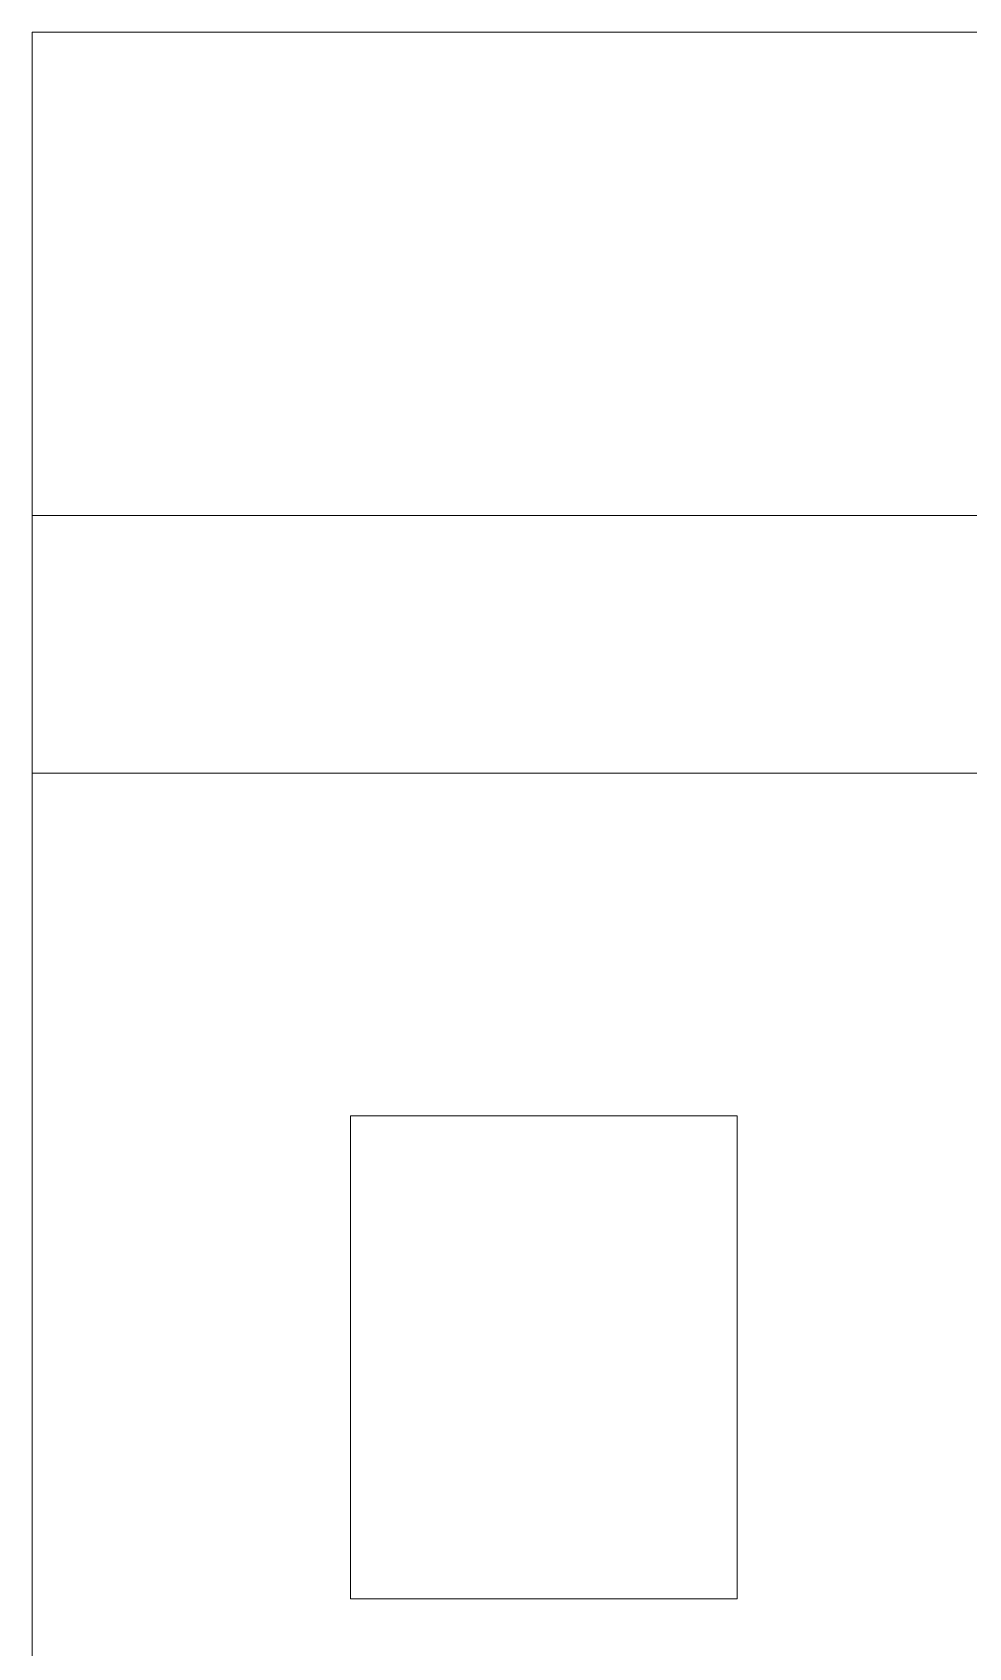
# Model space of a CAD drawing. Header units: millimetres. Extents: x 36 to 196, y -66 to 29.
# Drawn here: x 36 to 65.1, y -21.2 to 29 of the extents above; entities that cross this region are included whole.
import ezdxf

# ---------------------------------------------------------------- set-up
doc = ezdxf.new("R2010")
doc.units = ezdxf.units.MM
doc.header["$LTSCALE"] = 20
doc.layers.add('Ontwerplaag-1', color=7, linetype='Continuous')

msp = doc.modelspace()

# ---------------------------------------------------------------- linework, layer by layer
at = {"layer": 'Ontwerplaag-1', "color": 7, "linetype": 'Continuous', "lineweight": 5, "transparency": 33554687}
for p, q in [((36, 29), (196, 29)), ((36, 29), (36, -61)), ((196, 14), (36, 14)), ((36, 14), (36, 6)), ((36, 6), (196, 6)), ((45.885, -12.136), (45.885, -4.636)), ((45.885, -4.636), (57.885, -4.636)), ((57.885, -4.636), (57.885, -19.636)), ((45.885, -19.636), (45.885, -12.136)), ((57.885, -19.636), (45.885, -19.636))]:
    msp.add_line(p, q, dxfattribs=at)

doc.saveas('drawing.dxf')
